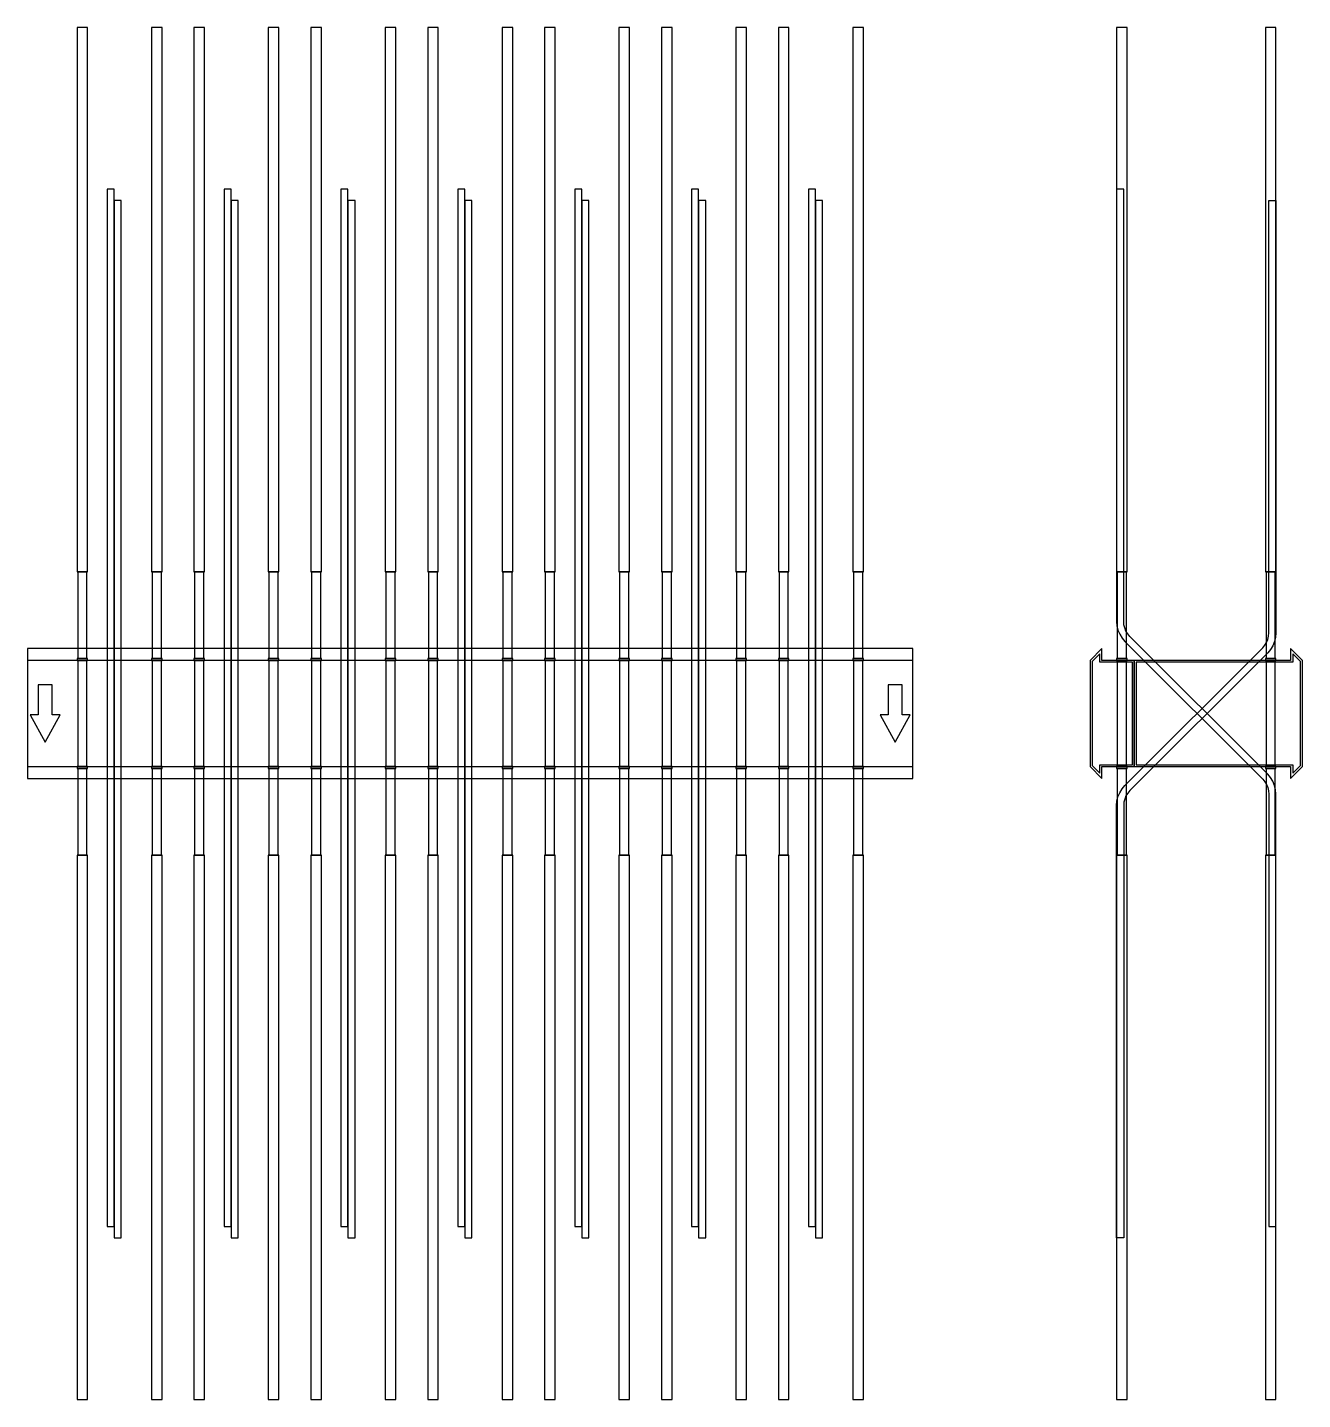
# Model space of a CAD drawing. Extents: x 0 to 1440, y -775 to 775.
import ezdxf

# ---------------------------------------------------------------- set-up
doc = ezdxf.new("R2010")
doc.units = 0
doc.layers.add('Halfen', color=7, linetype='CONTINUOUS')

msp = doc.modelspace()

# ---------------------------------------------------------------- linework, layer by layer
at = {"layer": 'Halfen', "color": 7}
for points in [[(68, 160), (68, 775), (56, 775), (56, 160)], [(152, 160), (152, 775), (140, 775), (140, 160)], [(200, 160), (200, 775), (188, 775), (188, 160)], [(284, 160), (284, 775), (272, 775), (272, 160)], [(332, 160), (332, 775), (320, 775), (320, 160)], [(416, 160), (416, 775), (404, 775), (404, 160)], [(464, 160), (464, 775), (452, 775), (452, 160)], [(548, 160), (548, 775), (536, 775), (536, 160)], [(596, 160), (596, 775), (584, 775), (584, 160)], [(680, 160), (680, 775), (668, 775), (668, 160)], [(728, 160), (728, 775), (716, 775), (716, 160)], [(812, 160), (812, 775), (800, 775), (800, 160)], [(860, 160), (860, 775), (848, 775), (848, 160)], [(944, 160), (944, 775), (932, 775), (932, 160)], [(1242, 160), (1242, 775), (1230, 775), (1230, 160)], [(1410, 160), (1410, 775), (1398, 775), (1398, 160)], [(98, -579.398), (98, 592.368), (90, 592.368), (90, -579.398)], [(230, -579.398), (230, 592.368), (222, 592.368), (222, -579.398)], [(362, -579.398), (362, 592.368), (354, 592.368), (354, -579.398)], [(494, -579.398), (494, 592.368), (486, 592.368), (486, -579.398)], [(626, -579.398), (626, 592.368), (618, 592.368), (618, -579.398)], [(758, -579.398), (758, 592.368), (750, 592.368), (750, -579.398)], [(890, -579.398), (890, 592.368), (882, 592.368), (882, -579.398)], [(1410, -579.398), (1410, -91.113), (1409.606, -86.107), (1408.434, -81.224), (1406.512, -76.585), (1403.889, -72.304), (1400.627, -68.485), (1245.029, 87.113), (1242.584, 89.976), (1240.616, 93.187), (1239.175, 96.667), (1238.295, 100.329), (1238, 104.083), (1238, 592.368), (1230, 592.368), (1230, 104.083), (1230.394, 99.077), (1231.566, 94.195), (1233.488, 89.556), (1236.111, 85.274), (1239.373, 81.456), (1394.971, -74.142), (1397.416, -77.006), (1399.384, -80.217), (1400.825, -83.696), (1401.705, -87.358), (1402, -91.113), (1402, -579.398)], [(106, -592.368), (106, 579.398), (98, 579.398), (98, -592.368)], [(238, -592.368), (238, 579.398), (230, 579.398), (230, -592.368)], [(370, -592.368), (370, 579.398), (362, 579.398), (362, -592.368)], [(502, -592.368), (502, 579.398), (494, 579.398), (494, -592.368)], [(634, -592.368), (634, 579.398), (626, 579.398), (626, -592.368)], [(766, -592.368), (766, 579.398), (758, 579.398), (758, -592.368)], [(898, -592.368), (898, 579.398), (890, 579.398), (890, -592.368)], [(1230, -592.368), (1230, -104.083), (1230.394, -99.077), (1231.566, -94.195), (1233.488, -89.556), (1236.111, -85.274), (1239.373, -81.456), (1394.971, 74.142), (1397.416, 77.006), (1399.384, 80.217), (1400.825, 83.696), (1401.705, 87.358), (1402, 91.113), (1402, 579.398), (1410, 579.398), (1410, 91.113), (1409.606, 86.107), (1408.434, 81.224), (1406.512, 76.585), (1403.889, 72.304), (1400.627, 68.485), (1245.029, -87.113), (1242.584, -89.976), (1240.616, -93.187), (1239.175, -96.667), (1238.295, -100.329), (1238, -104.083), (1238, -592.368)], [(67.25, 62), (67.25, 160), (56.75, 160), (56.75, 62)], [(151.25, 62), (151.25, 160), (140.75, 160), (140.75, 62)], [(199.25, 62), (199.25, 160), (188.75, 160), (188.75, 62)], [(283.25, 62), (283.25, 160), (272.75, 160), (272.75, 62)], [(331.25, 62), (331.25, 160), (320.75, 160), (320.75, 62)], [(415.25, 62), (415.25, 160), (404.75, 160), (404.75, 62)], [(463.25, 62), (463.25, 160), (452.75, 160), (452.75, 62)], [(547.25, 62), (547.25, 160), (536.75, 160), (536.75, 62)], [(595.25, 62), (595.25, 160), (584.75, 160), (584.75, 62)], [(679.25, 62), (679.25, 160), (668.75, 160), (668.75, 62)], [(727.25, 62), (727.25, 160), (716.75, 160), (716.75, 62)], [(811.25, 62), (811.25, 160), (800.75, 160), (800.75, 62)], [(859.25, 62), (859.25, 160), (848.75, 160), (848.75, 62)], [(943.25, 62), (943.25, 160), (932.75, 160), (932.75, 62)], [(1241.25, 62), (1241.25, 160), (1230.75, 160), (1230.75, 62)], [(1409.25, 62), (1409.25, 160), (1398.75, 160), (1398.75, 62)], [(0, -73.5), (1000, -73.5), (1000, 73.5), (0, 73.5)], [(68, 60), (68, 62), (56, 62), (56, 60)], [(152, 60), (152, 62), (140, 62), (140, 60)], [(200, 60), (200, 62), (188, 62), (188, 60)], [(284, 60), (284, 62), (272, 62), (272, 60)], [(332, 60), (332, 62), (320, 62), (320, 60)], [(416, 60), (416, 62), (404, 62), (404, 60)], [(464, 60), (464, 62), (452, 62), (452, 60)], [(548, 60), (548, 62), (536, 62), (536, 60)], [(596, 60), (596, 62), (584, 62), (584, 60)], [(680, 60), (680, 62), (668, 62), (668, 60)], [(728, 60), (728, 62), (716, 62), (716, 60)], [(812, 60), (812, 62), (800, 62), (800, 60)], [(860, 60), (860, 62), (848, 62), (848, 60)], [(944, 60), (944, 62), (932, 62), (932, 60)], [(1250, -60), (1250, 60), (1213.5, 60), (1213.5, 73.5), (1200, 60), (1200, -60), (1213.5, -73.5), (1213.5, -60)], [(1248, -58), (1248, 58), (1211, 58), (1211, 67.25), (1202.5, 58.75), (1202.5, -58.75), (1211, -67.25), (1211, -58)], [(1242, 60), (1242, 62), (1230, 62), (1230, 60)], [(1440, -60), (1440, 60), (1426.5, 73.5), (1426.5, 60), (1250, 60), (1250, -60), (1426.5, -60), (1426.5, -73.5)], [(1437.5, -58.75), (1437.5, 58.75), (1429, 67.25), (1429, 58), (1252, 58), (1252, -58), (1429, -58), (1429, -67.25)], [(1410, 60), (1410, 62), (1398, 62), (1398, 60)], [(0, -60), (1000, -60), (1000, 60), (0, 60)], [(67.25, -60), (67.25, 60), (56.75, 60), (56.75, -60)], [(151.25, -60), (151.25, 60), (140.75, 60), (140.75, -60)], [(199.25, -60), (199.25, 60), (188.75, 60), (188.75, -60)], [(283.25, -60), (283.25, 60), (272.75, 60), (272.75, -60)], [(331.25, -60), (331.25, 60), (320.75, 60), (320.75, -60)], [(415.25, -60), (415.25, 60), (404.75, 60), (404.75, -60)], [(463.25, -60), (463.25, 60), (452.75, 60), (452.75, -60)], [(547.25, -60), (547.25, 60), (536.75, 60), (536.75, -60)], [(595.25, -60), (595.25, 60), (584.75, 60), (584.75, -60)], [(679.25, -60), (679.25, 60), (668.75, 60), (668.75, -60)], [(727.25, -60), (727.25, 60), (716.75, 60), (716.75, -60)], [(811.25, -60), (811.25, 60), (800.75, 60), (800.75, -60)], [(859.25, -60), (859.25, 60), (848.75, 60), (848.75, -60)], [(943.25, -60), (943.25, 60), (932.75, 60), (932.75, -60)], [(1241.25, -60), (1241.25, 60), (1230.75, 60), (1230.75, -60)], [(1409.25, -60), (1409.25, 60), (1398.75, 60), (1398.75, -60)], [(20, -32.5), (37, -1.5), (28, -1.5), (28, 32.5), (12, 32.5), (12, -1.5), (3, -1.5)], [(980, -32.5), (997, -1.5), (988, -1.5), (988, 32.5), (972, 32.5), (972, -1.5), (963, -1.5)], [(68, -62), (68, -60), (56, -60), (56, -62)], [(67.25, -160), (67.25, -62), (56.75, -62), (56.75, -160)], [(152, -62), (152, -60), (140, -60), (140, -62)], [(151.25, -160), (151.25, -62), (140.75, -62), (140.75, -160)], [(200, -62), (200, -60), (188, -60), (188, -62)], [(199.25, -160), (199.25, -62), (188.75, -62), (188.75, -160)], [(284, -62), (284, -60), (272, -60), (272, -62)], [(283.25, -160), (283.25, -62), (272.75, -62), (272.75, -160)], [(332, -62), (332, -60), (320, -60), (320, -62)], [(331.25, -160), (331.25, -62), (320.75, -62), (320.75, -160)], [(416, -62), (416, -60), (404, -60), (404, -62)], [(415.25, -160), (415.25, -62), (404.75, -62), (404.75, -160)], [(464, -62), (464, -60), (452, -60), (452, -62)], [(463.25, -160), (463.25, -62), (452.75, -62), (452.75, -160)], [(548, -62), (548, -60), (536, -60), (536, -62)], [(547.25, -160), (547.25, -62), (536.75, -62), (536.75, -160)], [(596, -62), (596, -60), (584, -60), (584, -62)], [(595.25, -160), (595.25, -62), (584.75, -62), (584.75, -160)], [(680, -62), (680, -60), (668, -60), (668, -62)], [(679.25, -160), (679.25, -62), (668.75, -62), (668.75, -160)], [(728, -62), (728, -60), (716, -60), (716, -62)], [(727.25, -160), (727.25, -62), (716.75, -62), (716.75, -160)], [(812, -62), (812, -60), (800, -60), (800, -62)], [(811.25, -160), (811.25, -62), (800.75, -62), (800.75, -160)], [(860, -62), (860, -60), (848, -60), (848, -62)], [(859.25, -160), (859.25, -62), (848.75, -62), (848.75, -160)], [(944, -62), (944, -60), (932, -60), (932, -62)], [(943.25, -160), (943.25, -62), (932.75, -62), (932.75, -160)], [(1242, -62), (1242, -60), (1230, -60), (1230, -62)], [(1241.25, -160), (1241.25, -62), (1230.75, -62), (1230.75, -160)], [(1410, -62), (1410, -60), (1398, -60), (1398, -62)], [(1409.25, -160), (1409.25, -62), (1398.75, -62), (1398.75, -160)], [(68, -775), (68, -160), (56, -160), (56, -775)], [(152, -775), (152, -160), (140, -160), (140, -775)], [(200, -775), (200, -160), (188, -160), (188, -775)], [(284, -775), (284, -160), (272, -160), (272, -775)], [(332, -775), (332, -160), (320, -160), (320, -775)], [(416, -775), (416, -160), (404, -160), (404, -775)], [(464, -775), (464, -160), (452, -160), (452, -775)], [(548, -775), (548, -160), (536, -160), (536, -775)], [(596, -775), (596, -160), (584, -160), (584, -775)], [(680, -775), (680, -160), (668, -160), (668, -775)], [(728, -775), (728, -160), (716, -160), (716, -775)], [(812, -775), (812, -160), (800, -160), (800, -775)], [(860, -775), (860, -160), (848, -160), (848, -775)], [(944, -775), (944, -160), (932, -160), (932, -775)], [(1242, -775), (1242, -160), (1230, -160), (1230, -775)], [(1410, -775), (1410, -160), (1398, -160), (1398, -775)]]:
    msp.add_lwpolyline(points, close=True, dxfattribs=at)

doc.saveas('drawing.dxf')
